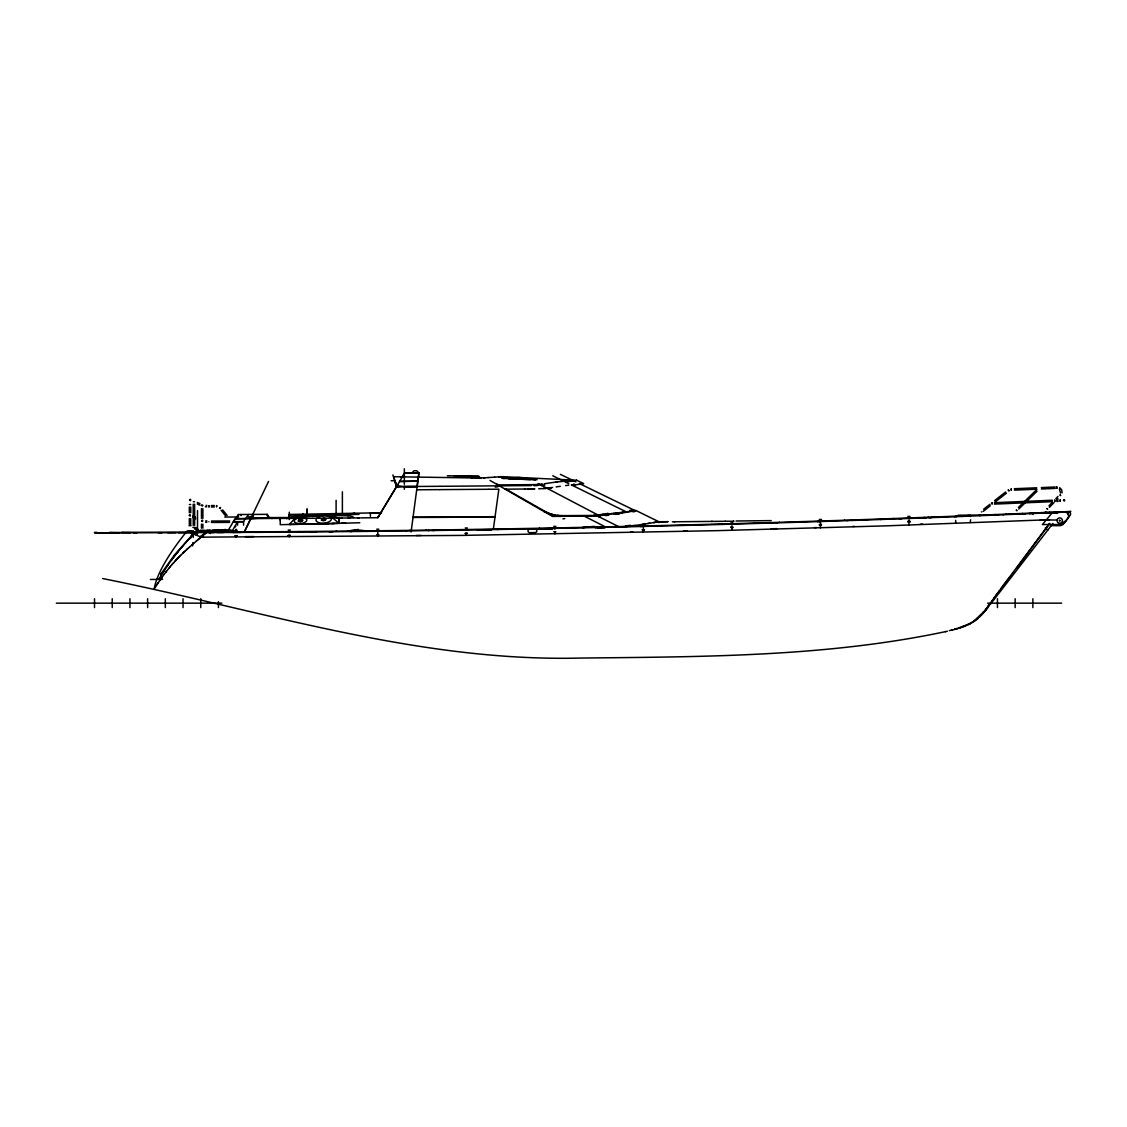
<?xml version="1.0" encoding="UTF-8"?>
<svg xmlns="http://www.w3.org/2000/svg" width="1127" height="1127" viewBox="0 0 1127 1127"><rect width="100%" height="100%" fill="white"/><g stroke="black" fill="none" stroke-linecap="round" stroke-linejoin="round"><path stroke-width="1.5" d="M237.614 525.21L237.614 521.702L232.331 530.789L201.86 531.874M267.169 515.701L267.169 514.335L238.346 514.532L233.613 521.745L243.587 521.674L245.179 518.688M280.243 520.251L280.243 518.406M202.945 505.431C200.254 503.431 203.945 507.643 201.508 505.361M210.369 533.564L210.411 532.127M190.548 538.467L192.449 532.578L194.351 532.507M197.408 534.283L197.662 529.436M193.28 536.184L193.435 533.804M193.266 536.494L193.21 537.48M1062.113 492.795L1061.648 489.808L1059.718 487.681M192.745 543.763L192.844 542.622M192.675 544.679L192.759 543.594M192.689 544.524L192.576 545.933M955.71 520.364L955.682 523.069M411.087 532L418.948 472.946L416.736 470.734L414.074 470.734L411.862 472.946L418.948 472.946A353.202 0.902 -83.4 0 0 417.793 481.187M493.387 528.901L498.852 489.203L488.893 489.273M731.099 527.436L731.338 526.253M290.47 518.35L289.301 518.378L293.64 516.927M970.262 516.603L970.403 515.772M582.687 528.07L584.688 527.323M289.301 524.294L293.936 519.589A9.861 4.198 -4 0 1 295.471 518.575A9.072 3.86 -4 0 1 297.19 517.856L297.345 517.814M1060.592 493.119L1059.366 489.146M216.595 505.572L216.553 506.882L216.708 505.629M908.207 520.956L908.024 521.702L909.996 521.702M209.044 506.911L208.974 505.6L208.932 506.911M1054.83 501.501L1054.787 500.177M1060.098 499.909L1060.155 501.261M192.492 532.634L193.252 530.845M244.615 531.38L268.55 481.44M244.165 532.367L250.814 518.645L269.156 517.575L267.169 514.335L269.156 518.265L250.814 518.462L271.607 518.434M1011.384 490.175L1011.328 488.921M1056.971 488.245L1056.915 486.991M251.42 518.434L253.702 514.433L251.42 518.364L236.769 518.702M158.935 579.208L159.513 578.207M397.718 484.779L377.799 517.687L360.725 517.885M238.685 514.532L236.219 518.73M228.753 529.479L235.022 518.758L250.814 518.645M159.625 578.024L161.908 574.277M248.433 514.461L245.728 518.575M378.841 515.898L377.784 517.687L404.847 472.734L418.948 472.946M397.183 485.343L396.676 486.188M402.762 476.157L404.847 472.734M154.906 588.04L157.005 584.716M161.344 575.179L161.415 575.066A35.078 5.198 -53 0 0 160.781 576.348M162.316 573.629L162.795 572.896M160.738 574.221L174.305 555.188L191.97 535.381M157.231 584.364L157.879 583.363M157.85 583.406L160.006 580.151M162.978 572.601L163.908 571.192M163.711 571.488L164.232 570.713M1011.158 488.879L1011.215 490.245M164.514 570.276L164.993 569.558M164.951 569.614L165.458 568.867M1056.732 486.949L1056.788 488.301M165.683 568.515L167.74 565.515M159.978 580.194L161.386 578.137M167.726 565.529L168.317 564.655M168.247 564.768L169.501 562.951M993.648 598.93L998.057 592.563M992.718 600.282L988.942 605.593M161.076 578.574L162.443 576.644M991.999 502.811L992.056 504.178L992.154 502.839M170.177 561.993L172.093 559.316M1054.618 500.163L1054.675 501.515M171.586 560.006L173.065 557.992M162.401 576.7L164.303 574.122M1049.73 523.52L1017.047 567.783M994.352 597.62L996.057 595.295M988.802 605.777L991.788 601.142M992.169 600.621L994.521 597.38M996.155 595.155L999.283 590.9M989.562 604.171L988.661 605.974M999.114 591.126L1003.41 585.307M1010.792 575.967L1003.1 585.716L1017.625 566.191M172.685 558.499L174.953 555.512M989.267 604.579L988.464 605.664M988.59 606.072L982.998 613.482M1057.549 512.715L1042.376 513.053M1017.582 566.247L1029.684 550.032M1057.013 513.433L1057.337 512.996M988.294 606.453L988.421 605.72L986.181 608.679M1034.966 542.96L1049.505 523.506M1029.5 550.286L1035.065 542.82M164.119 574.361L166.007 571.91M1000.973 588.604L1003.269 585.617M992.605 601.409L1052.886 523.477M173.924 556.837L174.671 555.879M983.378 612.186L985.745 609.242M991.197 603.255L990.281 604.466M991.323 603.086L992.295 601.818M1013.652 572.248L1012.962 573.136M174.953 555.512L176.953 552.991M1064.677 522.407L1067.706 518.533M165.894 572.051L166.486 571.29M166.204 571.671L167.388 570.163M234.613 526.929L235.698 526.168M987.477 608.073L986.167 609.721M987.083 608.58L987.703 607.791M186.251 532.071L187.152 530.944M176.108 554.033L176.826 553.146M186.335 531.958C172.318 549.356 156.836 572.305 154.216 588.801M167.684 569.797L169.008 568.163M985.942 610.003L985.068 611.059L985.576 610.454M176.925 553.033L177.925 551.793M177.066 552.85L177.643 552.145M177.77 551.976L178.601 550.976M168.796 568.417L170.247 566.67M178.221 551.441L178.939 550.582M1060.31 524.548L1042.405 524.548L1052.379 512.616M170.036 566.909L171.093 565.655M179.08 550.385L179.686 549.666M179.672 549.694L180.968 548.145M192.872 534.395L193.421 533.846L192.731 534.592M983.603 611.905L973.587 621.386A6.015 5.226 -27.5 0 0 974.108 621.174A5.973 5.184 -27.5 0 1 973.573 621.54M983.561 611.961L982.73 612.933M171.29 565.43L172.262 564.275M984.42 611.834L983.801 612.553M181.306 547.75L181.996 546.947M181.996 546.947L182.94 545.848M172.051 564.528L172.811 563.655M1044.673 513.334L1045.729 512.405L1051.181 512.672M1044.687 513.334L1068.283 511.799A2.212 2.212 0 0 1 1070.143 515.363L1063.691 523.689A5.086 5.086 0 0 1 1059.662 525.661L1051.266 525.661M182.87 545.933L184.053 544.566M191.66 535.846L190.801 536.832M184.039 544.566L185.546 542.848M190.407 537.283L188.463 539.523M185.518 542.89L188.519 539.453M172.994 563.43L173.685 562.655M173.459 562.908L175.474 560.668M235.656 526.224L234.655 526.971M983.448 612.51L980.194 615.793L980.729 615.159M981.504 614.328L980.828 615.06M982.744 613.75L982.068 614.497M175.249 560.908L176.967 559.062M175.657 560.471L176.573 559.485M293.541 520.012L293.753 519.786A7.635 3.254 -4.1 0 1 294.302 519.293L294.358 519.265A9.988 4.254 -4 0 1 295.471 518.575A9.044 3.846 -4 0 1 297.711 517.702A8.255 3.522 -4 0 1 300.782 517.096L303.966 516.842M981.814 614.75L979.152 617.413M176.742 559.302L177.911 558.09M177.193 558.837L180.348 555.625M396.958 486.033L396.408 486.61L393.52 476.707L401.057 476.834M1048.955 505.812L1052.379 502.262M1055.774 498.726L1057.999 496.401M1049.392 507.389L1053.942 502.67M1056.788 499.712L1057.915 498.528M1060.282 501.261L1060.253 499.923M178.024 557.964L179.221 556.752M180.32 555.667L181.053 554.949M1018.371 507.474L1036.671 489.639M1018.766 509.038L1037.065 491.217M181.334 554.667L183.405 552.681M978.63 617.272L977.898 617.962M182.644 553.399L183.786 552.329M183.532 552.554L184.419 551.737M184.166 551.962L185.18 551.018M184.546 551.61L185.434 550.793M977.799 618.047L976.517 619.174M185.997 550.272L187.096 549.258M186.335 549.962L189.759 546.863M187.223 549.145L188.04 548.412M1014.483 513.926L1015.836 513.926M1015.821 514.067L1014.525 514.081M978.137 618.343L976.658 619.611M189.956 546.694L191.66 545.186M191.858 545.017L193.605 543.482M193.957 543.186L196.183 541.27M196.084 541.354L196.788 540.749M196.971 540.58L201.423 536.79M197.493 540.129L201.015 537.156L461.802 535.41L716.927 530.662L887.09 525.816L1040.545 520.04M199.662 536.579L201.015 537.156L202.142 536.184M200.071 536.748L206.213 532.451M202.029 536.283L202.846 535.579M202.705 535.705L203.719 534.846M203.564 534.987L205.001 533.775M204.748 533.987L206.1 532.846M205.72 533.17L206.438 532.564L205.565 532.141M975.743 619.808L974.897 620.456M983.603 509.249L990.041 504.206M994.634 500.599L1005.622 491.992M983.153 511.404L990.295 505.798M994.831 502.248L1006.496 493.091M975.968 620.146L974.207 621.428M295.626 519.11L296.612 518.561A6.044 2.564 -4 0 1 304.896 518.026L305.22 518.251A7.311 3.113 -4 0 1 304.924 522.336L303.078 523.097A5.79 2.451 -4 0 1 297.965 523.435L297.5 523.351A6.001 2.536 -4 0 1 296.88 523.196L296.021 522.9A6.537 2.775 -4 0 1 295.584 522.674M973.291 622.005L968.727 624.513M1045.391 512.475L1046.617 512.686L1043.968 512.531M1059.676 524.548L1066.072 520.618M972.291 622.09L971.671 622.414M970.22 623.78L970.925 623.4M971.263 622.625L971.235 622.639M970.277 623.118L969.924 623.287M968.854 624.457L965.416 625.964M969.051 623.696L968.473 623.964M967.825 624.259L967.67 624.33M966.318 624.907L965.106 625.415M964.134 626.457L965.078 626.091M964.473 626.33L963.106 626.837M963.543 626.034L963.472 626.063M962.951 626.26L962.219 626.542M961.683 626.739L960.669 627.105M961.88 627.274L962.909 626.908M961.683 627.345L960.852 627.626M959.838 627.401L958.781 627.753M957.302 628.246L956.753 628.429M959.063 628.19L960.655 627.683M959.824 627.95L957.189 628.753M955.471 628.838L954.654 629.091M658.591 521.773L657.52 521.97L667.874 521.674M297.655 517.716L297.711 517.702A8.326 3.55 -4 0 1 301.219 517.054L301.768 517.011M952.259 629.81L951.301 630.078M956.076 629.077L955.104 629.345M956.288 629.007L957.048 628.796M949.385 630.613L953.907 629.655M954.33 629.542L955.302 629.289M102.642 578.545C260.844 610.045 416.849 662.07 580.081 658.069C702.065 656.703 825.753 657.041 945.666 631.599M540.664 484.568L498.416 484.906M541.185 484.441L541.988 484.258M573.46 484.201L574.192 484.047M945.384 631.669L947.427 631.219M582.279 527.478L593.816 526.436L598.451 527.126M354.47 529.789L348.257 531.099L354.019 531.028M544.256 483.793L545.313 483.596M545.707 483.525L555.949 482.046M582.856 483.765L575.024 484.934M355.146 529.648L366.698 530.902L363.232 530.93M503.713 478.313L519.533 477.482L535.367 479.891M595.859 515.349L597 515.152M657.154 522.026L653.815 522.59M599.536 515.433L553.878 515.659M656.21 522.195L657.013 522.055M597.395 515.095L598.155 514.969M600.198 515.321L610.566 513.743M598.395 514.926L599.127 514.814M598.395 516.701L599.127 516.575M547.877 488.146L548.793 488.005L547.539 488.188M625.781 512.278L631.726 511.334M634.121 510.968L636.065 510.573L658.844 521.716L667.874 521.688M649.701 523.238L644.869 523.999A100.951 4.409 -4.2 0 1 637.572 525.112M565.937 482.018L571.699 481.102M599.226 514.8L603.015 514.208M599.226 516.56L600.142 516.42M634.459 510.911L636.065 510.573L629.88 510.334M654.026 522.548L647.828 523.52M549.286 487.921L550.131 487.794M572.868 485.272L575.052 484.934L571.347 484.892M571.657 481.102L574.009 480.736M633.783 511.024L633.078 511.137M209.735 532.226L222.258 531.38L225.639 532.141M633.261 511.109L631.514 511.362M550.539 487.737L552.554 487.428M603.044 514.194L607.946 513.489M644.869 523.999L644.376 524.041M556.132 486.906L560.33 486.3M605.481 515.617L607.946 515.264L607.946 513.334M642.136 524.379L644.419 524.407M610.919 513.701L611.792 513.588M610.524 513.757L611.369 513.644M220.934 529.929L225.639 529.591L223.794 529.746M611.595 513.616L613.835 513.32M565.599 485.582L568.811 485.173M636.558 525.14L631.712 525.76M613.032 514.123L613.426 514.067A99.641 4.269 -4.3 0 0 620.794 512.982M613.736 513.32L615.539 513.095M615.441 513.109L616.638 512.968M609.862 514.518L598.831 515.701M632.346 525.717L627.232 526.295M288.075 517.448L287.526 517.504M617.089 512.912L621.033 512.475M556.034 482.046L557.527 481.877M625.062 526.534L627.795 526.253M621.47 512.419L622.808 512.292M557.682 481.863L562.401 481.44M624.569 526.577L621.526 526.887M551.342 487.991L550.244 488.104M622.724 512.292L624.034 512.165M624.006 512.165L634.938 510.531L580.574 484.145M501.543 476.636L500.656 476.707M548.694 488.245L546.863 488.4M599.254 515.673L538.128 483.638M223.132 529.704L219.892 529.929M626.443 511.954L571.614 485.019M598.268 515.743L552.526 516.434L490.006 480.44M303.755 516.856L304.755 516.786M304.529 516.8L309.488 516.405M309.235 516.42L313.433 516.096M195.225 529.38L196.549 529.267M545.102 488.456L545.905 488.4L544.848 488.54M313.207 516.11L318.856 515.687M562.627 481.426L572.065 480.017M318.673 515.701L323.632 515.321A8.931 1.578 -1.3 0 1 325.238 515.25L348.004 515.828M289.273 516.053L322.533 515.405M499.233 476.806L494.767 477.13M298.373 520.716L302.811 520.406A2.226 0.944 -4 0 0 301.684 519.547A2.226 0.944 -4 0 0 299.247 519.772M494.556 477.144L488.019 477.566M223.583 529.76L222.568 529.831M323.632 515.321L301.163 515.884A8.692 1.536 -1.3 0 0 293.992 516.814M321.491 519.646L325.914 519.364A2.226 0.944 -3.8 0 0 324.787 518.505A2.226 0.944 -3.8 0 0 322.35 518.716M488.301 477.552L485.948 477.679M543.82 488.54L544.397 488.555M216.849 530.084L220.526 529.958M219.061 529.972L220.3 529.972M400.874 486.357L396.422 486.61L395.239 481.807L396.324 486.16L397.366 486.16M542.975 488.639L543.594 488.611M218.765 529.986L219.526 530.014L217.539 530.056M218.117 530.014L218.835 530.056M484.342 477.763L483.342 477.82M542.27 488.625L542.172 488.625A30.88 4.198 -0.4 0 1 540.115 488.681M217.736 530.113L216.511 530.099M1063.86 512.01L1064.297 511.982A4.156 4.156 0 0 1 1067.818 518.617M216.595 530.169L215.201 530.155M1068.593 511.433L1070.65 511.334M536.522 485.413L536.762 485.399A15.778 1.888 -0.3 0 0 538.002 485.343L538.03 485.343A20.385 2.423 -0.3 0 1 534.395 485.469L534.226 485.498M1055.224 486.991L1041.334 487.597M1055.281 488.4L1041.404 489.005M216.201 530.183L215.018 530.239M1052.35 500.233L994.38 502.684M1056.746 500.036L1058.098 499.979M1052.407 501.656L994.423 504.107M1056.802 501.445L1058.154 501.388M1054.196 512.081L1049.406 512.292M1053.858 512.095L1063.113 511.686M1059.69 512.292L1036.741 513.306M1061.056 512.236L1067.227 511.489M1065.86 512.01L1070.65 511.799M1041.517 512.644L1037.446 512.813M1041.179 512.658L1045.87 512.405M1021.696 513.954L1033.642 513.433M1045.293 512.475L1049.744 512.278M1029.219 513.63L1041.179 513.109M536.283 485.427L536.283 485.427A25.076 3.029 -0.3 0 1 534.071 485.512L533.93 485.512M1014.342 488.724L1036.727 487.794M1036.798 489.203L1014.399 490.132M214.609 530.253L212.313 530.282M1006.002 514.123L1015.807 513.715M1022.668 513.433L1014.765 513.757M1022.358 513.447L1033.783 512.968M989.731 515.307L997.944 514.954M1033.642 512.982L1037.756 512.799M997.254 514.983L1003.439 514.729M1002.889 514.757L1025.401 513.785M482.286 477.862L481.553 477.89M962.049 515.912L956.189 516.138L958.415 515.222L984.885 514.983M961.077 515.955L969.516 515.602M984.336 514.997L995.465 514.546M962.148 516.42L938.678 517.335M965.571 515.772L970.854 515.546M995.197 514.56L1006.2 514.109M961.599 516.448L969.727 516.11M967.22 516.222L991.76 515.208M187.815 531.254L192.914 531.169M928.31 517.223L924.154 517.392M927.944 517.237L932.663 517.068M925.535 517.842L931.691 517.617M932.466 517.068L958.02 516.067M929 517.702L941.031 517.251M954.118 516.744L956.626 516.631M455.153 476.735L479.031 476.298M196.577 531.028L229.528 529.775M199.676 531.958L197.507 532.043L197.507 510.601M191.604 532.677L197.507 532.395M893.626 518.519L883.188 518.899M914.448 517.744L915.842 517.702M893.105 518.547L914.969 517.73M915.561 517.702L924.408 517.378M889.442 519.167L901.727 518.73M899.177 518.814L924.21 517.899M922.069 517.969L926.084 517.828M853.167 519.941L859.859 519.716M859.464 519.73L883.624 518.885M862.268 520.125L867.142 519.956M866.043 519.998L881.075 519.477M880.398 519.491L890.471 519.138M920.308 524.224L922.675 524.14M830.726 520.702L844.757 520.237M833.529 521.097L836.333 520.998M844.362 520.251L853.308 519.941M835.91 521.012L847.208 520.646M846.856 520.646L862.944 520.096M538.706 488.766L539.34 488.78M210.425 530.338L208.115 530.479M798.31 521.745L799.437 521.702M799.015 521.716L831.219 520.688M803.255 522.069L776.362 522.886M801.917 522.111L820.808 521.505M817.357 521.618L834.022 521.083M854.562 526.394L852.773 526.45M328.168 523.576L313.236 523.999M326.154 523.675L339.044 523.322L339.016 518.082L331.648 515.941A8.931 1.578 -1.3 0 0 329.408 515.504L329.169 515.476M341.256 523.252L345.665 523.125M209.636 530.437L208.805 530.465M733.142 521.209L734.001 521.167L732.677 521.223M779.546 522.308L754.132 523.069M779.194 522.322L798.832 521.731M767.121 523.153L777.334 522.858M1040.784 520.026L1041.742 519.998M1040.249 520.04L1041.334 520.012M480.609 477.918L471.325 477.918M560.499 515.673L561.373 515.645M295.866 524.379L306.826 524.083M330.563 523.576L334.423 523.463M310.658 523.985L307.333 524.069M331.944 523.534L359.795 522.745M730.057 523.745L754.329 523.055M764.064 523.252L730.042 524.21M762.866 523.28L767.853 523.139M1041.883 519.998L1042.7 519.97M1041.616 519.998L1043.799 519.941M814.539 527.605L816.342 527.549M479.609 477.144L478.679 477.158M293.147 524.379L289.273 524.478M207.988 530.479L207.72 530.493M683.962 524.985L729.338 523.773M694.88 525.154L697.528 525.083M729.211 523.773L730.437 523.745M697.035 525.097L731.789 524.168M1043.334 519.956L1044.532 519.927M771.206 528.788L777.25 528.633M381.588 512.715L370.389 512.996L370.417 516.349M359.034 514.349L321.984 515.349M206.917 530.507L207.889 530.423M684.075 524.971L643.94 525.971M655.534 526.14L695.613 525.126M1044.447 519.927L1056.619 520.04M289.273 517.11L289.259 514.476L381.011 512.757M317.448 523.872L324.985 523.703M323.393 523.745L328.408 523.618M207.185 530.437L206.171 530.465M614.243 526.675L635.586 526.182M635.29 526.182L642.855 525.999M616.694 527.07L642.122 526.464M640.235 526.52L657.337 526.098M1045.335 519.913L1042.729 519.843M531.606 485.568L440.122 486.3M290.372 524.449L319.533 523.83M572.671 527.577L614.511 526.661M572.967 528.028L617.258 527.056M491.597 529.958L477.383 530.268L483.779 530.127M598.479 527.732L604.664 527.605M1046.039 519.885L1049.476 519.815M683.497 530.986L687.188 530.902M290.484 524.449L280.243 524.675L280.243 517.983L290.541 517.955M204.987 530.549L203.536 530.578M539.382 528.253L572.967 527.577M594.07 527.112L597.831 527.042L598 528.098M536.649 528.76L573.15 528.014M527.859 529.197L552.808 528.662L544.228 528.845M595.366 527.788L605.298 527.591M1046.927 519.871L1049.307 519.829M630.486 532.099L632.965 532.057M455.378 475.96L467.226 476.411M397.169 485.695L398.535 485.667M531.62 488.935L533.226 488.907M533.874 488.907L534.86 488.893M203.776 530.578L199.986 530.535L205.184 530.479M357.498 529.451L358.344 529.451M502.403 528.929L539.72 528.239M497.007 529.493L537.185 528.746M529.915 529.141L535.057 529.042A1.775 1.775 0 0 1 536.861 530.718A1.775 1.775 0 0 1 535.24 532.578M534.959 532.592L529.817 532.677A1.775 1.775 0 0 1 528.014 531A1.775 1.775 0 0 1 529.634 529.141M534.085 488.907L532.592 488.921M502.853 528.929L440.319 529.944M482.835 529.732L498.219 529.465M463.606 530.056L484.596 529.704M417.793 481.159L399.55 481.454L417.779 481.201L417.145 486.455L396.408 486.61L439.868 486.3M531.395 488.935L529.69 488.963M532.789 488.921L527.788 488.977M426.062 530.155L440.854 529.944M432.824 530.521L465.62 530.014M428.485 530.592L434.304 530.507M162.344 579.32L157.935 579.391M409.369 530.38L426.302 530.155M409.594 530.38L347.694 531.099M405.903 530.902L428.978 530.578M397.972 531L406.692 530.887M150.384 579.475L162.584 579.306M736.044 520.998L771.192 520.618M201.888 530.521L202.536 530.592M377.686 531.254L398.211 531M365.373 531.38L378.982 531.226M528.352 488.977L524.59 489.019M353.117 513.391C356.935 513.856 353.751 512.531 352.92 514.532M348.299 518.011L349.807 517.997M357.794 517.913L359.288 517.899M359.555 517.899L342.819 518.054M674.312 521.787L712.475 521.407M672.41 521.815L674.749 521.787M348.018 531.099L336.015 531.226M350.173 531.55L365.542 531.38M351.638 531.535L329.028 531.761M332.859 531.719L309.812 531.93M416.187 535.48L421.146 535.424M505.882 489.146L505.135 489.16L524.773 489.019M450.786 517.279L433.81 517.406M451.11 517.279L468.099 517.152M468.409 517.138L485.413 516.997M485.737 516.997L495.035 516.913M725.112 521.294L731.606 521.237M711.376 521.421L725.45 521.294M298.979 531.55L336.466 531.211M299.19 531.55L289.385 531.634L289.273 532.606M290.597 532.085L316.264 531.874M416.708 489.78L439.234 489.625M439.46 489.625L488.639 489.273M224.752 517.068L238.769 516.969M248.306 516.899L253.152 516.87M342.326 518.068L324.9 518.195M413.06 517.208L416.257 517.194M416.581 517.194L433.374 517.082M433.684 517.082L450.715 516.969M451.039 516.969L468.057 516.87M468.381 516.856L485.413 516.758M485.737 516.758L495.063 516.687M341.326 518.068L342.199 518.068M433.486 517.406L416.539 517.434M312.982 518.265L324.646 518.195M288.16 531.634L289.625 531.62M274.523 531.733L288.188 531.634M241.051 531.944L274.692 531.733M288.681 532.113L291.78 532.071M275.242 532.198L290.343 532.085M257.998 532.296L275.96 532.183M307.375 518.307L312.743 518.265M306.882 518.307L295.866 518.35M233.388 521.716L243.587 521.674L243.587 525.21M233.937 521.716L234.754 521.716M200.381 530.62L199.423 530.62M241.474 531.944L215.637 532.099M206.241 532.141L216.004 532.099M256.068 532.324L259.9 532.296M206.311 532.141L121.73 532.353M232.866 532.437L256.562 532.31M240.741 532.409L217.074 532.522M223.512 532.493L207.748 532.55M211.284 505.558L214.313 505.544M211.256 506.967L214.299 506.953M290.287 518.378L295.626 518.35M271.959 518.42L289.174 518.378M211.425 521.04L229.683 520.984M211.369 522.449L229.626 522.393M178.348 532.662L213.947 532.536M196.732 532.592L167.599 532.691M199.873 536.762L203.466 536.748M245.334 536.607L253.885 536.579M269.156 517.575L286.371 517.518M271.353 518.434L272.34 518.42M175.615 532.662L158.273 532.719M133.225 532.733L162.147 532.691M136.776 532.747L109.558 532.353M454.406 475.932L455.097 475.932M391.111 480.764L394.422 480.764M579.391 483.568L583.673 483.568L576.658 480.243L501.726 476.622M193.266 501.726L194.591 501.726M189.378 504.502L190.702 504.502M1067.748 514.123L1068.635 514.123M289.259 514.476L290.259 514.476M907.869 516.391L909.996 516.391M413.031 517.434L416.215 517.434M819.343 519.462L821.47 519.462M1059.295 520.561L1060.183 520.561M907.869 521.886L909.996 521.886M730.817 522.125L732.944 522.125M819.343 524.773L821.47 524.773M819.343 524.957L821.47 524.957M188.97 525.647L191.097 525.647M553.766 526.365L555.893 526.365M192.858 527.394L194.985 527.394M730.817 527.436L732.944 527.605M465.254 527.971L467.381 527.971M376.728 529.211L378.855 529.211M642.291 529.718L644.419 529.718M642.291 529.901L644.419 529.901M288.202 530.056L290.329 530.056M235.092 530.394L237.219 530.394M188.97 530.958L191.097 530.958M201.113 531.042L203.24 531.042M553.766 531.676L555.893 531.859M130.338 532.761L94.513 532.775L119.589 532.761M96.668 532.353L94.513 532.353M192.858 532.705L194.985 532.705M465.254 533.282L467.381 533.282M465.254 533.465L467.381 533.465M376.728 534.522L378.855 534.691M288.202 535.367L290.329 535.367M288.202 535.536L290.329 535.536M235.092 535.705L237.219 535.705M235.092 535.888L237.219 535.888M201.113 536.353L203.029 536.353M56.35 603.156L221.85 603.156M987.689 603.156L1061.634 603.156M199 530.62L197.69 530.606L199.197 530.62M295.471 524.379L293.527 524.379M407.537 486.695L417.117 486.751M328.549 523.576L330.098 523.576M404.339 486.667L406.734 486.695M311.038 523.985L312.588 523.999M1042.137 519.829L1042.869 519.843M1041.39 519.815L1042.447 519.829M404.678 473.002L418.892 473.199M447.292 475.777L478.228 476.284M456.125 476.806L478.186 477.144M400.733 476.834L472.269 477.933M325.449 515.293L325.971 515.264A8.706 1.55 -1.3 0 1 326.407 515.278M455.674 476.806L454.942 476.777M235.994 529.31L236.233 529.338M236.304 532.198L231.387 530.479M236.092 532.198L229.063 529.591M348.06 515.828L348.144 515.842A8.255 3.522 -3.5 0 1 353.681 517.448M325.604 515.293L326.027 515.307A8.044 3.423 -3.7 0 1 326.774 515.377A8.227 3.494 -3.7 0 1 328.182 515.588A8.565 3.635 -3.7 0 1 329.478 515.927A9.002 3.818 -3.7 0 1 330.577 516.377A9.495 4.029 -3.8 0 1 331.451 516.913L331.62 517.054M455.209 476.791L454.702 476.763M559.753 515.645L556.837 515.391A31.753 30.668 14.9 0 0 560.499 515.687M530.408 479.665L511.63 478.778M466.902 476.397L479.144 477.087M508.545 478.806L537.128 479.708M503.713 478.397L510.63 478.736M504.149 478.581L501.938 478.271M622.484 511.714L627.514 511.996M206.974 520.956L205.748 520.843M206.833 522.365L205.565 522.252M206.086 505.389L206.819 505.445M206.776 506.868L205.368 506.741M545.243 511.644L543.975 511.503M970.15 522.562L970.643 519.801M556.231 515.293L555.315 515.152M554.639 515.011L554.301 514.94M553.639 514.8L552.441 514.49M550.582 513.912L552.005 514.363M551.821 514.306L550.849 514.011M329.704 516.011L329.788 516.039A9.058 3.846 -3.7 0 1 330.577 516.377M231.556 531.817L233.261 532.522M229.626 531.93L231.049 532.507M549.187 513.405L547.497 512.686M200.803 537.072L200.141 536.776L200.86 537.086M199.465 536.48L195.337 534.663M200.057 505.22L197.253 503.98M199.972 503.628L197.281 502.445M194.562 518.279L195.76 518.8M194.323 516.617L195.605 517.194M194.182 516.56L192.985 516.025M193.788 517.927L194.886 518.42M193.097 517.617L194.098 518.068M195.408 534.691L193.759 533.959M193.52 533.846L189.125 531.859M546.989 512.447L546.482 512.193M560.387 474.354L575.925 481.891M552.779 475.777L568.769 483.624M619.47 527.042L597.141 515.842L584.476 516.265L606.016 527.197M544.172 511.63L556.583 515.969A35.825 34.571 13.6 0 0 560.739 516.42M552.512 515.659L505.572 488.977M496.57 483.849L500.952 486.343M1045.278 527.943L1047.885 530M331.803 517.194L339.044 523.308L338.903 518.096M1047.053 508.587L1047.659 509.136L1047.152 508.629M499.43 485.878L498.303 484.779M1060.07 494.936L1060.69 495.57L1060.183 495.077M1016.343 510.08L1016.963 510.742L1016.413 510.235M1008.271 489.977L1009.088 491.006L1008.313 490.076M981.617 511.968L981.392 511.869M222.653 509.925L227.161 515.504M221.033 510.165L225.527 515.743M909.334 520.265L909.841 521.702M820.907 524.013L821.16 524.773M392.872 474.932L395.013 480.835M395.394 481.891L395.831 483.089M396.155 485.709L396.718 487.273M732.437 526.253L732.663 527.436M331.648 515.941L331.958 517.335M240.896 514.518L241.065 515.588M306.107 514.476L306.361 516.589M302.825 513.588L303.219 516.941M195.844 528.676L195.943 529.986M289.259 512.165L289.273 519.603M286.821 517.518L286.821 518.772M1068.199 513.687L1068.199 514.574M1059.746 520.111L1059.746 520.998M1032.867 513.01L1032.867 514.461M1032.867 598.733L1032.867 607.58M1015.159 598.733L1015.159 607.58M997.451 598.733L997.451 607.58M908.926 517.955L908.926 518.927M908.926 520.899L908.926 525.083M820.4 521.04L820.4 527.887M731.888 523.703L731.888 524.703M731.888 527.605L731.888 530.282M643.362 526.027L643.362 532.296M554.836 527.943L554.836 529.197M554.836 531.859L554.836 533.987M501.938 476.749L501.938 477.651M466.31 529.549L466.31 530.324M466.31 533.465L466.31 535.367M404.339 468.776L404.339 484.286M404.339 486.357L404.339 489.301M377.784 530.775L377.784 536.297M342.383 491.809L342.383 512.715M336.1 500.289L336.1 512.827M323.703 518.462L323.703 520.547M307.206 509.08L307.206 513.334M306.967 509.08L306.967 513.334M300.585 519.519L300.585 521.604M289.273 535.536L289.273 536.889M236.149 535.888L236.149 537.241M218.441 601.677L218.441 607.58M202.874 508.643L202.874 518.392M202.874 524.111L202.874 528.169M201.465 508.643L201.465 518.392M201.465 524.111L201.465 528.169M200.747 598.733L200.747 607.58M194.633 504.163L194.633 525.379M193.224 504.163L193.224 525.379M190.745 506.967L190.745 512.785M190.745 518.575L190.745 524.379M189.336 506.967L189.336 512.785M189.336 518.575L189.336 524.379M183.039 598.733L183.039 607.58M165.331 598.733L165.331 607.58M147.623 598.733L147.623 607.58M129.929 598.733L129.929 607.58M112.221 598.733L112.221 607.58M94.513 598.733L94.513 607.58M206.072 533.156A12.2 1.24 -0.7 0 1 205.649 532.916M206.086 532.493A12.2 1.24 -0.7 0 1 216.708 531.451A12.2 1.24 -0.7 0 1 228.767 531.986M204.438 533.296A14.2 1.451 -0.5 0 1 212.115 531.423A14.2 1.451 -0.5 0 1 230.345 531.902M627.626 526.323A58.984 4.987 -1.8 0 1 626.697 526.422M658.943 522.336A112.799 2.536 -6.2 0 1 658.492 522.548M325.971 515.264A8.819 1.564 -1.3 0 1 331.268 515.842M316.518 521.266A8.72 3.705 -3.8 0 0 316.814 521.562L317.166 521.829A8.241 3.508 -3.8 0 0 317.659 522.139L319.335 522.773A7.128 3.043 -3.7 0 0 326.267 522.759L328.196 522.139A8.523 3.635 -3.8 0 0 329.774 521.308L330.141 521.054A9.284 3.944 -3.8 0 0 331.253 518.364M316.307 520.942A9.213 3.916 -3.8 0 1 317.715 517.631L318.152 517.363A7.861 3.353 -3.8 0 1 321.265 516.222L321.913 516.096A7.255 3.085 -3.7 0 1 330.141 517.152L330.535 517.406A8.805 3.747 -3.8 0 1 331.099 518.04M321.646 519.265A2.578 1.099 -3.7 0 1 322.083 518.899M325.576 519.941A2.367 1 -3.7 0 1 323.393 520.604A2.367 1 -3.7 0 1 321.322 520.096M295.246 522.463A7.1 3.015 -3.9 0 1 294.541 521.731M294.415 521.477A7.565 3.212 -4.1 0 1 295.401 519.265M298.528 520.322A2.592 1.099 -4 0 1 298.979 519.956M302.473 520.984A2.367 1 -4 0 1 300.289 521.646A2.367 1 -4 0 1 298.204 521.167M622.442 512.912A114.25 0.775 -10 0 1 627.274 512.123M599.592 514.87A38.938 3.071 -2 0 1 593.52 515.363M544.778 485.089A31.514 3.522 -0.6 0 1 541.059 485.441M549.511 487.892A34.162 2.324 -2.7 0 1 547.919 488.033M547.004 487.822A27.4 2.339 -1.9 0 1 543.947 488.047M500.825 476.848A55.857 0.761 -2.5 0 1 498.726 477.087M481.356 478.017A13.989 1.099 0.8 0 1 474.27 478.045M485.54 477.848A26.344 1.606 0.4 0 1 483.497 477.961M571.009 481.173A107.037 0.775 -10.1 0 1 573.009 480.863M497.866 486.737A98.866 1.282 -7.6 0 1 495.218 487.103M542.594 484.216A41.6 3.043 -2.3 0 1 536.691 484.723M619.653 513.813A108.248 5.748 -3.5 0 1 615.539 514.391M622.358 512.912A99.81 4.367 -4.2 0 1 615.229 513.926M632.543 511.644A111.672 4.297 -4.7 0 1 634.29 511.799M564.782 518.589A113.334 1.366 -7.7 0 1 562.894 518.857M653.688 522.519A115.757 0.845 -10.1 0 1 656.802 522.055M630.486 525.323A109.657 5.043 -4 0 1 626.02 525.858M1049.589 513.405A3.536 3.536 0 0 1 1051.702 512.588M1064.522 522.717A4.029 2.846 -31.5 0 1 1060.606 524.534M194.422 528.352A1.775 1.747 -2.1 0 1 197.662 529.408M157.329 583.645A31.57 1.789 -52.4 0 1 157.921 582.701M161.119 573.897A30.781 1.705 -54.1 0 1 161.527 573.263M189.561 500.036C191.28 502.36 190.984 497.542 189.561 500.036M208.875 521.773L208.875 521.716M231.077 521.702L231.077 521.702M1063.522 500.36C1065.297 502.684 1064.761 497.852 1063.522 500.36M195.45 529.296L196.337 529.352L195.45 529.267M189.336 515.391C191.196 517.73 190.393 512.968 189.336 515.391M201.606 520.857C203.184 523.139 203.029 518.42 201.606 520.857M219.554 508.221L220.638 507.488L219.582 508.192M979.095 515.363L980.434 515.504L979.124 515.349M576.517 480.299L576.475 480.313A104.628 0.958 -5.9 0 1 576.531 480.37M1058.239 522.787A2.691 2.691 0 0 0 1062.423 520.744A2.691 2.691 0 0 0 1058.563 518.138A2.691 2.691 0 0 0 1058.239 522.787M501.402 476.918A58.491 0.888 -2.4 0 0 501.402 476.806"/></g></svg>
